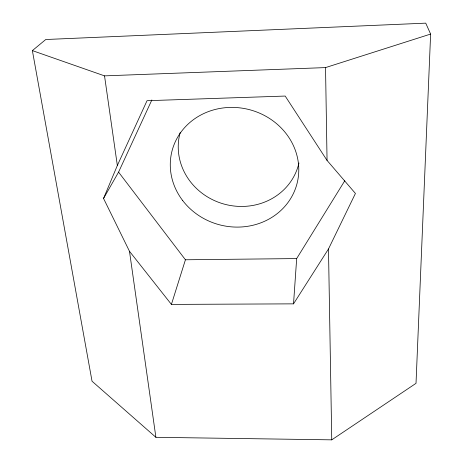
<?xml version="1.0" encoding="UTF-8"?>
<svg xmlns="http://www.w3.org/2000/svg" width="463" height="463" viewBox="0 0 463 463"><rect width="100%" height="100%" fill="white"/><g stroke="black" fill="none" stroke-linecap="round" stroke-linejoin="round"><path stroke-width="0.69" d="M430.625 34.071L416.017 383.335L331.751 439.85L155.898 437.303L92.039 381.223L32.375 50.612L45.756 39.511L425.734 23.15L430.625 34.071L325.535 67.592L104.528 75.868L32.375 50.612M293.53 303.855L328.487 248.961L355.428 193.447L327.057 160.424L285.191 96.055L147.031 100.708L117.342 165.476L103.544 198.436L129.484 251.293L171.414 304.405L293.53 303.855L296.673 258.574L344.796 180.732M171.414 304.405L185.431 259.778L118.574 172.126L151.852 99.979M103.544 198.436L118.574 172.126M185.431 259.778L296.673 258.574M104.528 75.868L117.342 165.476M129.484 251.293L155.898 437.303M328.487 248.961L331.751 439.85M325.535 67.592L327.057 160.424M298.953 163.005A61.324 57.134 15.7 0 1 225.302 204.409A61.324 57.134 15.7 0 1 180.159 132.638M182.509 200.317A64.6 59.484 15.3 0 0 293.206 193.922A64.6 59.484 15.3 0 0 227.877 107.509A64.6 59.484 15.3 0 0 182.509 200.317"/></g></svg>
